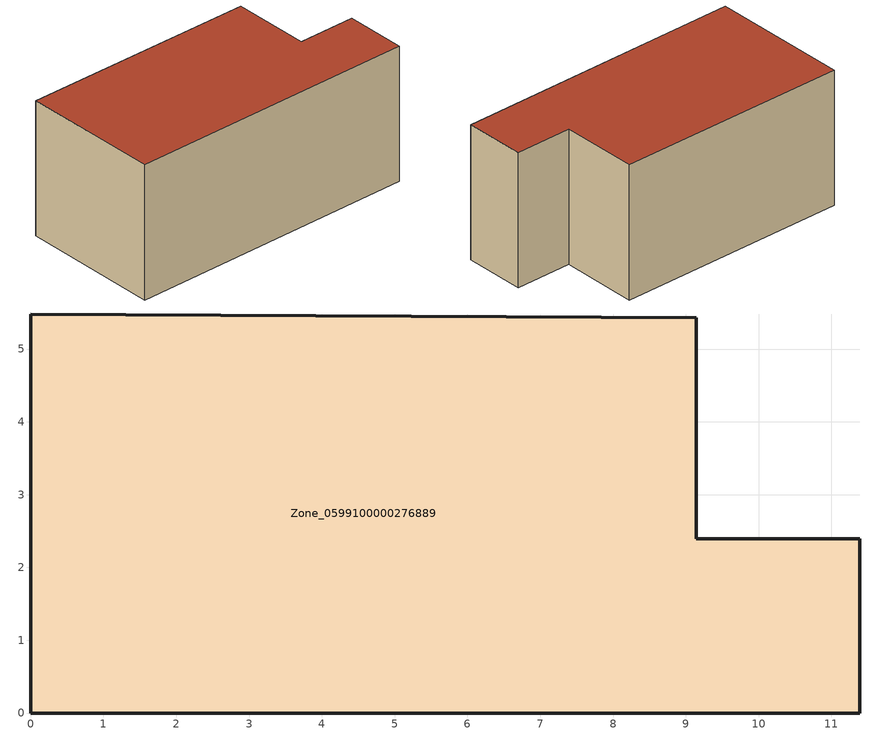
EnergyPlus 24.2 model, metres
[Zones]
Zone_0599100000276889
 floor ground (C_G): 0,0 0,5.48 9.14,5.43 9.14,2.39 11.39,2.39 11.39,0 z0
 wall outside (C_F): 0,5.48 0,0 11.39,0 11.39,2.39 9.14,2.39 9.14,5.43 0,5.48 z0:5.31
 roof outside (C_R): 0,0 11.39,0 11.39,2.39 9.14,2.39 9.14,5.43 0,5.48 z5.31
[BUILDING]
Pand.0599100000276889: North Axis=0; Terrain=City; Loads Convergence Tolerance Value=0.04; Temperature Convergence Tolerance Value=0.4; Solar Distribution=FullExterior; Maximum Number of Warmup Days=25; Minimum Number of Warmup Days=1
[Site:Location]
Rotterdam.The.Hague.AP_ZH_NLD Design_Conditions: Latitude=51.96; Longitude=4.45; Time Zone=1; Elevation=-4.5
[SITE:GROUNDTEMPERATURE:BUILDINGSURFACE]
18, 18, 18, 18, 18, 18, 18, 18, 18, 18, 18, 18
[MATERIAL] Thermal Absorptance=0.9; Solar Absorptance=0.7; Visible Absorptance=0.7
Name | Roughness | Thickness | Conductivity | Density | Specific Heat
G.TC.1975-1991 | MediumSmooth | 0.15 | 0.288461 | 540 | 1210
F.TC.1975-1991 | Rough | 0.3 | 0.230769 | 1920 | 840
R.TC.1975-1991 | MediumRough | 0.2 | 0.153846 | 1500 | 1000
[CONSTRUCTION]
C_G: G.TC.1975-1991
C_F: F.TC.1975-1991
C_R: R.TC.1975-1991
[ZONE]
Zone_0599100000276889: Type=1; Multiplier=1; Ceiling Height=Autocalculate; Volume=Autocalculate; Floor Area=autocalculate; Part of Total Floor Area=Yes
[ZONEINFILTRATION:DESIGNFLOWRATE]
Infil_Zone_0599100000276889: Zone or ZoneList or Space or SpaceList=Zone_0599100000276889; Schedule=AlwaysOn; Design Flow Rate Calculation Method=Flow/Area; Flow Rate per Floor Area=0.003; Constant Term Coefficient=1; Temperature Term Coefficient=0; Velocity Term Coefficient=0; Velocity Squared Term Coefficient=0
[HVACTEMPLATE:ZONE:IDEALLOADSAIRSYSTEM]
Zone_0599100000276889: Maximum Heating Supply Air Temperature=50; Minimum Cooling Supply Air Temperature=13; Maximum Heating Supply Air Humidity Ratio=0.0156; Minimum Cooling Supply Air Humidity Ratio=0.0077; Heating Limit=NoLimit; Cooling Limit=NoLimit; Dehumidification Control Type=ConstantSensibleHeatRatio; Cooling Sensible Heat Ratio=0.7; Dehumidification Setpoint=60; Humidification Control Type=None; Humidification Setpoint=30; Outdoor Air Method=None; Outdoor Air Flow Rate per Person=0.00944; Outdoor Air Flow Rate per Zone Floor Area=0; Outdoor Air Flow Rate per Zone=0; Demand Controlled Ventilation Type=None; Outdoor Air Economizer Type=NoEconomizer; Heat Recovery Type=None; Sensible Heat Recovery Effectiveness=0.7; Latent Heat Recovery Effectiveness=0.65
[ZONECONTROL:THERMOSTAT]
ThermostatControl_Zone_0599100000276889: Zone or ZoneList=Zone_0599100000276889; Control Type Schedule=DualSetpointControlType; Control 1=Thermostat_Zone_0599100000276889; Temperature Difference Between Cutout And Setpoint=0
[THERMOSTATSETPOINT:DUALSETPOINT]
Thermostat_Zone_0599100000276889: Heating Setpoint Temperature Schedule=HeatingSetpoint_Zone_0599100000276889; Cooling Setpoint Temperature Schedule=CoolingSetpoint_Zone_0599100000276889
[SCHEDULE:COMPACT]
HeatingSetpoint_Zone_0599100000276889: Through: 12/31, For: AllDays, Until: 24:00, 21
CoolingSetpoint_Zone_0599100000276889: Through: 12/31, For: AllDays, Until: 24:00, 24
DualSetpointControlType: Through: 12/31, For: AllDays, Until: 24:00, 4
AlwaysOn: Through: 12/31, For: AllDays, Until: 24:00, 1
